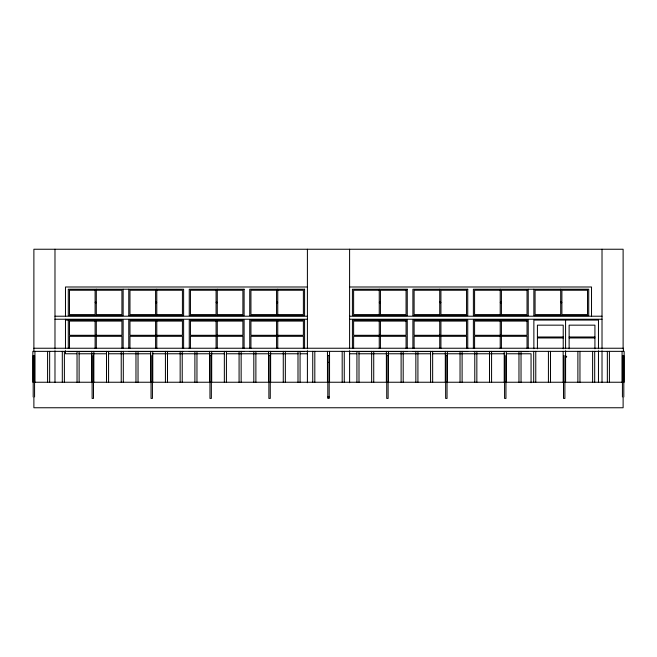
<?xml version="1.0" encoding="UTF-8"?>
<svg xmlns="http://www.w3.org/2000/svg" width="657" height="657" viewBox="0 0 657 657"><rect width="100%" height="100%" fill="white"/><g stroke="black" fill="none" stroke-linecap="round" stroke-linejoin="round"><path stroke-width="0.99" d="M307.402 286.994L65.478 286.994L65.478 316.214M349.598 286.994L591.522 286.994L591.522 316.214M96.3 290.238L121.931 290.238L121.931 314.588L96.3 314.588M156.785 290.238L182.416 290.238L182.416 314.588L156.785 314.588M217.27 290.238L242.901 290.238L242.901 314.588L217.27 314.588M277.755 290.238L303.386 290.238L303.386 314.588L277.755 314.588M379.245 290.238L353.614 290.238L353.614 314.588L379.245 314.588M439.73 290.238L414.099 290.238L414.099 314.588L439.73 314.588M500.215 290.238L474.584 290.238L474.584 314.588L500.215 314.588M560.7 290.238L535.069 290.238L535.069 314.588L560.7 314.588M54.983 316.214L307.402 316.214M349.598 316.214L602.017 316.214M54.983 319.236L307.402 319.236M349.598 319.236L602.017 319.236M65.478 320.066L123.13 320.066L123.13 348.489M96.3 321.076L121.931 321.076L121.931 335.3L96.3 335.3M156.785 321.076L182.416 321.076L182.416 335.3L156.785 335.3M217.27 321.076L242.901 321.076L242.901 335.3L217.27 335.3M277.755 321.076L303.386 321.076L303.386 335.3L277.755 335.3M379.245 321.076L353.614 321.076L353.614 335.3L379.245 335.3M439.73 321.076L414.099 321.076L414.099 335.3L439.73 335.3M500.215 321.076L474.584 321.076L474.584 335.3L500.215 335.3M96.3 336.31L121.931 336.31L121.931 348.497M156.785 336.31L182.416 336.31L182.416 348.497M217.27 336.31L242.901 336.31L242.901 348.497M277.755 336.31L303.386 336.31L303.386 348.497M379.245 336.31L353.614 336.31L353.614 348.497M439.73 336.31L414.099 336.31L414.099 348.497M500.215 336.31L474.584 336.31L474.584 348.497M537.418 337L563.221 337M569.126 337L594.922 337M537.418 337.953L563.221 337.953M569.126 337.953L594.922 337.953M33.885 348.243L623.378 348.243L623.378 351.355M68.287 351.536L122.112 351.536M128.772 351.536L135.884 351.536M137.913 351.536L151.118 351.536M153.147 351.536L183.615 351.536M189.257 351.536L209.567 351.536M211.603 351.536L224.801 351.536M226.829 351.536L239.017 351.536M241.053 351.536L244.1 351.536M249.742 351.536L283.257 351.536M285.286 351.536L304.585 351.536M352.415 351.536L371.714 351.536M373.743 351.536L407.258 351.536M412.9 351.536L415.947 351.536M417.983 351.536L430.171 351.536M432.199 351.536L445.397 351.536M447.433 351.536L467.743 351.536M473.385 351.536L503.853 351.536M505.882 351.536L519.087 351.536M521.116 351.536L528.228 351.536M76.754 353.77L65.478 353.77L65.478 350.707M78.807 353.77L106.483 353.77M108.528 353.77L150.56 353.77M152.613 353.77L224.374 353.77M226.419 353.77L298.179 353.77M300.233 353.77L307.402 353.77M349.598 353.77L356.767 353.77M358.821 353.77L430.581 353.77M432.635 353.77L504.395 353.77M506.448 353.77L531.053 353.77L531.053 382.719M327.81 362.401L329.19 362.401M33.885 382.243L32.85 382.243L32.85 351.355L624.15 351.355L624.15 382.243L623.115 382.243M34.402 382.243L622.598 382.243M327.81 396.976L329.19 396.976M623.805 396.959L623.805 355.585L622.425 355.585L622.425 396.959M623.115 348.703L623.115 249.241L33.885 249.241L33.885 351.774M623.115 397.526L623.115 407.759L33.885 407.759L33.885 397.526M622.072 351.355L622.072 382.243M609.417 351.355L609.417 382.243M607.347 351.355L607.347 382.243M602.017 249.241L602.017 348.859M602.017 350.748L602.017 382.563M598.47 348.744L598.47 320.066L533.87 320.066L533.87 348.744M598.47 350.789L598.47 382.538M594.922 348.81L594.922 325.158L569.126 325.158L569.126 348.81M594.692 351.355L594.692 382.243M592.614 351.355L592.614 382.243M579.959 351.355L579.959 382.243M577.881 351.355L577.881 382.243M565.578 320.066L565.578 348.744M565.578 350.789L565.578 382.538M564.88 355.585L564.88 398.421L563.501 398.421L563.501 355.585M563.221 348.81L563.221 325.158L537.418 325.158L537.418 348.81M563.156 351.355L563.156 382.243M560.7 289.228L560.7 315.598M550.5 351.355L550.5 382.243M548.423 351.355L548.423 382.243M535.767 351.355L535.767 382.243M533.87 289.228L533.87 315.598L588.713 315.598L588.713 289.228L473.385 289.228L473.385 315.598L528.228 315.598L528.228 289.228M533.689 351.355L533.689 382.243M528.228 348.489L528.228 320.066L473.385 320.066L473.385 348.489M527.037 348.497L527.037 336.31L501.406 336.31L501.406 348.497M521.034 351.355L521.034 382.243M518.964 351.355L518.964 382.243M506.309 351.355L506.309 382.243M505.956 355.585L505.956 398.421L504.576 398.421L504.576 355.585M504.231 351.355L504.231 382.243M500.215 289.228L500.215 315.598M500.215 320.066L500.215 348.497M491.576 351.355L491.576 382.243M489.498 351.355L489.498 382.243M476.842 351.355L476.842 382.243M474.773 351.355L474.773 382.243M467.743 348.489L467.743 320.066L412.9 320.066L412.9 348.489M466.552 348.497L466.552 336.31L440.921 336.31L440.921 348.497M462.109 351.355L462.109 382.243M460.04 351.355L460.04 382.243M447.384 351.355L447.384 382.243M445.306 351.355L445.306 382.243M439.73 289.228L439.73 315.598M439.73 320.066L439.73 348.497M432.651 351.355L432.651 382.243M430.581 351.355L430.581 382.243M417.918 351.355L417.918 382.243M415.848 351.355L415.848 382.243M407.258 348.489L407.258 320.066L352.415 320.066L352.415 348.489M406.067 348.497L406.067 336.31L380.436 336.31L380.436 348.497M403.193 351.355L403.193 382.243M401.115 351.355L401.115 382.243M388.459 351.355L388.459 382.243M386.382 351.355L386.382 382.243M379.245 289.228L379.245 315.598M379.245 320.066L379.245 348.497M373.726 351.355L373.726 382.243M371.657 351.355L371.657 382.243M359.001 351.355L359.001 382.243M356.923 351.355L356.923 382.243M349.598 249.241L349.598 348.703M349.598 350.723L349.598 382.719M344.268 351.355L344.268 382.243M342.19 351.355L342.19 382.243M329.535 351.355L329.535 382.243M327.465 351.355L327.465 382.243M314.81 351.355L314.81 382.243M312.732 351.355L312.732 382.243M307.402 249.241L307.402 348.703M307.402 350.723L307.402 382.719M304.585 348.489L304.585 320.066L249.742 320.066L249.742 348.489M300.077 351.355L300.077 382.243M297.999 351.355L297.999 382.243M285.343 351.355L285.343 382.243M283.274 351.355L283.274 382.243M277.755 289.228L277.755 315.598M277.755 320.066L277.755 348.497M276.564 348.497L276.564 336.31L250.933 336.31L250.933 348.497M270.618 351.355L270.618 382.243M268.541 351.355L268.541 382.243M255.885 351.355L255.885 382.243M253.807 351.355L253.807 382.243M244.1 348.489L244.1 320.066L189.257 320.066L189.257 348.489M241.152 351.355L241.152 382.243M239.082 351.355L239.082 382.243M226.419 351.355L226.419 382.243M224.349 351.355L224.349 382.243M217.27 289.228L217.27 315.598M217.27 320.066L217.27 348.497M216.079 348.497L216.079 336.31L190.448 336.31L190.448 348.497M211.694 351.355L211.694 382.243M209.616 351.355L209.616 382.243M196.96 351.355L196.96 382.243M194.891 351.355L194.891 382.243M183.615 348.489L183.615 320.066L128.772 320.066L128.772 348.489M182.227 351.355L182.227 382.243M180.158 351.355L180.158 382.243M167.502 351.355L167.502 382.243M165.424 351.355L165.424 382.243M156.785 289.228L156.785 315.598M156.785 320.066L156.785 348.497M155.594 348.497L155.594 336.31L129.963 336.31L129.963 348.497M152.769 351.355L152.769 382.243M152.424 355.585L152.424 398.421L151.044 398.421L151.044 355.585M150.691 351.355L150.691 382.243M138.036 351.355L138.036 382.243M135.966 351.355L135.966 382.243M128.772 289.228L128.772 315.598L183.615 315.598L183.615 289.228L68.287 289.228L68.287 315.598L123.13 315.598L123.13 289.228M123.311 351.355L123.311 382.243M121.233 351.355L121.233 382.243M108.577 351.355L108.577 382.243M106.5 351.355L106.5 382.243M96.3 289.228L96.3 315.598M96.3 320.066L96.3 348.497M95.109 348.497L95.109 336.31L69.478 336.31L69.478 348.497M93.844 351.355L93.844 382.243M93.499 355.585L93.499 398.421L92.12 398.421L92.12 355.585M91.775 351.355L91.775 382.243M79.119 351.355L79.119 382.243M77.041 351.355L77.041 382.243M68.287 320.066L68.287 348.489M65.478 319.236L65.478 348.662M64.386 351.355L64.386 382.243M62.308 351.355L62.308 382.243M54.983 249.241L54.983 348.859M54.983 350.748L54.983 382.563M49.653 351.355L49.653 382.243M47.583 351.355L47.583 382.243M34.928 351.355L34.928 382.243M34.575 396.959L34.575 355.585L33.195 355.585L33.195 396.959M95.446 301.924L95.183 302.417L95.84 302.984L96.226 302.417L95.446 301.924M95.446 335.316L95.183 335.801L95.84 336.376L96.226 335.801L95.446 335.316M155.931 301.924L155.676 302.417L156.325 302.984L156.711 302.417L155.931 301.924M155.931 335.316L155.676 335.801L156.325 336.376L156.711 335.801L155.931 335.316M216.416 301.924L216.161 302.417L216.81 302.984L217.196 302.417L216.416 301.924M216.416 335.316L216.161 335.801L216.81 336.376L217.196 335.801L216.416 335.316M276.901 301.924L276.646 302.417L277.295 302.984L277.681 302.417L276.901 301.924M276.901 335.316L276.646 335.801L277.295 336.376L277.681 335.801L276.901 335.316M379.574 301.924L379.319 302.417L379.968 302.984L380.354 302.417L379.574 301.924M379.574 335.316L379.319 335.801L379.968 336.376L380.354 335.801L379.574 335.316M440.059 301.924L439.804 302.417L440.453 302.984L440.839 302.417L440.059 301.924M440.059 335.316L439.804 335.801L440.453 336.376L440.839 335.801L440.059 335.316M500.552 301.924L500.289 302.417L500.938 302.984L501.324 302.417L500.552 301.924M500.552 335.316L500.289 335.801L500.938 336.376L501.324 335.801L500.552 335.316M561.037 301.924L560.774 302.417L561.423 302.984L561.817 302.417L561.037 301.924M565.915 356.209L565.652 356.694L566.301 357.26L566.695 356.694L565.915 356.209M244.1 289.228L189.257 289.228L189.257 315.598L244.1 315.598L244.1 289.228M304.585 289.228L249.742 289.228L249.742 315.598L304.585 315.598L304.585 289.228M407.258 289.228L352.415 289.228L352.415 315.598L407.258 315.598L407.258 289.228M467.743 289.228L412.9 289.228L412.9 315.598L467.743 315.598L467.743 289.228M95.109 290.238L69.478 290.238L69.478 314.588L95.109 314.588L95.109 290.238M155.594 290.238L129.963 290.238L129.963 314.588L155.594 314.588L155.594 290.238M216.079 290.238L190.448 290.238L190.448 314.588L216.079 314.588L216.079 290.238M276.564 290.238L250.933 290.238L250.933 314.588L276.564 314.588L276.564 290.238M406.067 290.238L380.436 290.238L380.436 314.588L406.067 314.588L406.067 290.238M466.552 290.238L440.921 290.238L440.921 314.588L466.552 314.588L466.552 290.238M527.037 290.238L501.406 290.238L501.406 314.588L527.037 314.588L527.037 290.238M587.522 290.238L561.891 290.238L561.891 314.588L587.522 314.588L587.522 290.238M95.109 321.076L69.478 321.076L69.478 335.3L95.109 335.3L95.109 321.076M155.594 321.076L129.963 321.076L129.963 335.3L155.594 335.3L155.594 321.076M216.079 321.076L190.448 321.076L190.448 335.3L216.079 335.3L216.079 321.076M276.564 321.076L250.933 321.076L250.933 335.3L276.564 335.3L276.564 321.076M406.067 321.076L380.436 321.076L380.436 335.3L406.067 335.3L406.067 321.076M466.552 321.076L440.921 321.076L440.921 335.3L466.552 335.3L466.552 321.076M527.037 321.076L501.406 321.076L501.406 335.3L527.037 335.3L527.037 321.076M211.349 355.585L209.961 355.585L209.961 398.421L211.349 398.421L211.349 355.585M270.265 355.585L268.885 355.585L268.885 398.421L270.265 398.421L270.265 355.585M329.19 355.585L327.81 355.585L327.81 398.421L329.19 398.421L329.19 355.585M388.115 355.585L386.735 355.585L386.735 398.421L388.115 398.421L388.115 355.585M447.039 355.585L445.651 355.585L445.651 398.421L447.039 398.421L447.039 355.585"/></g></svg>
